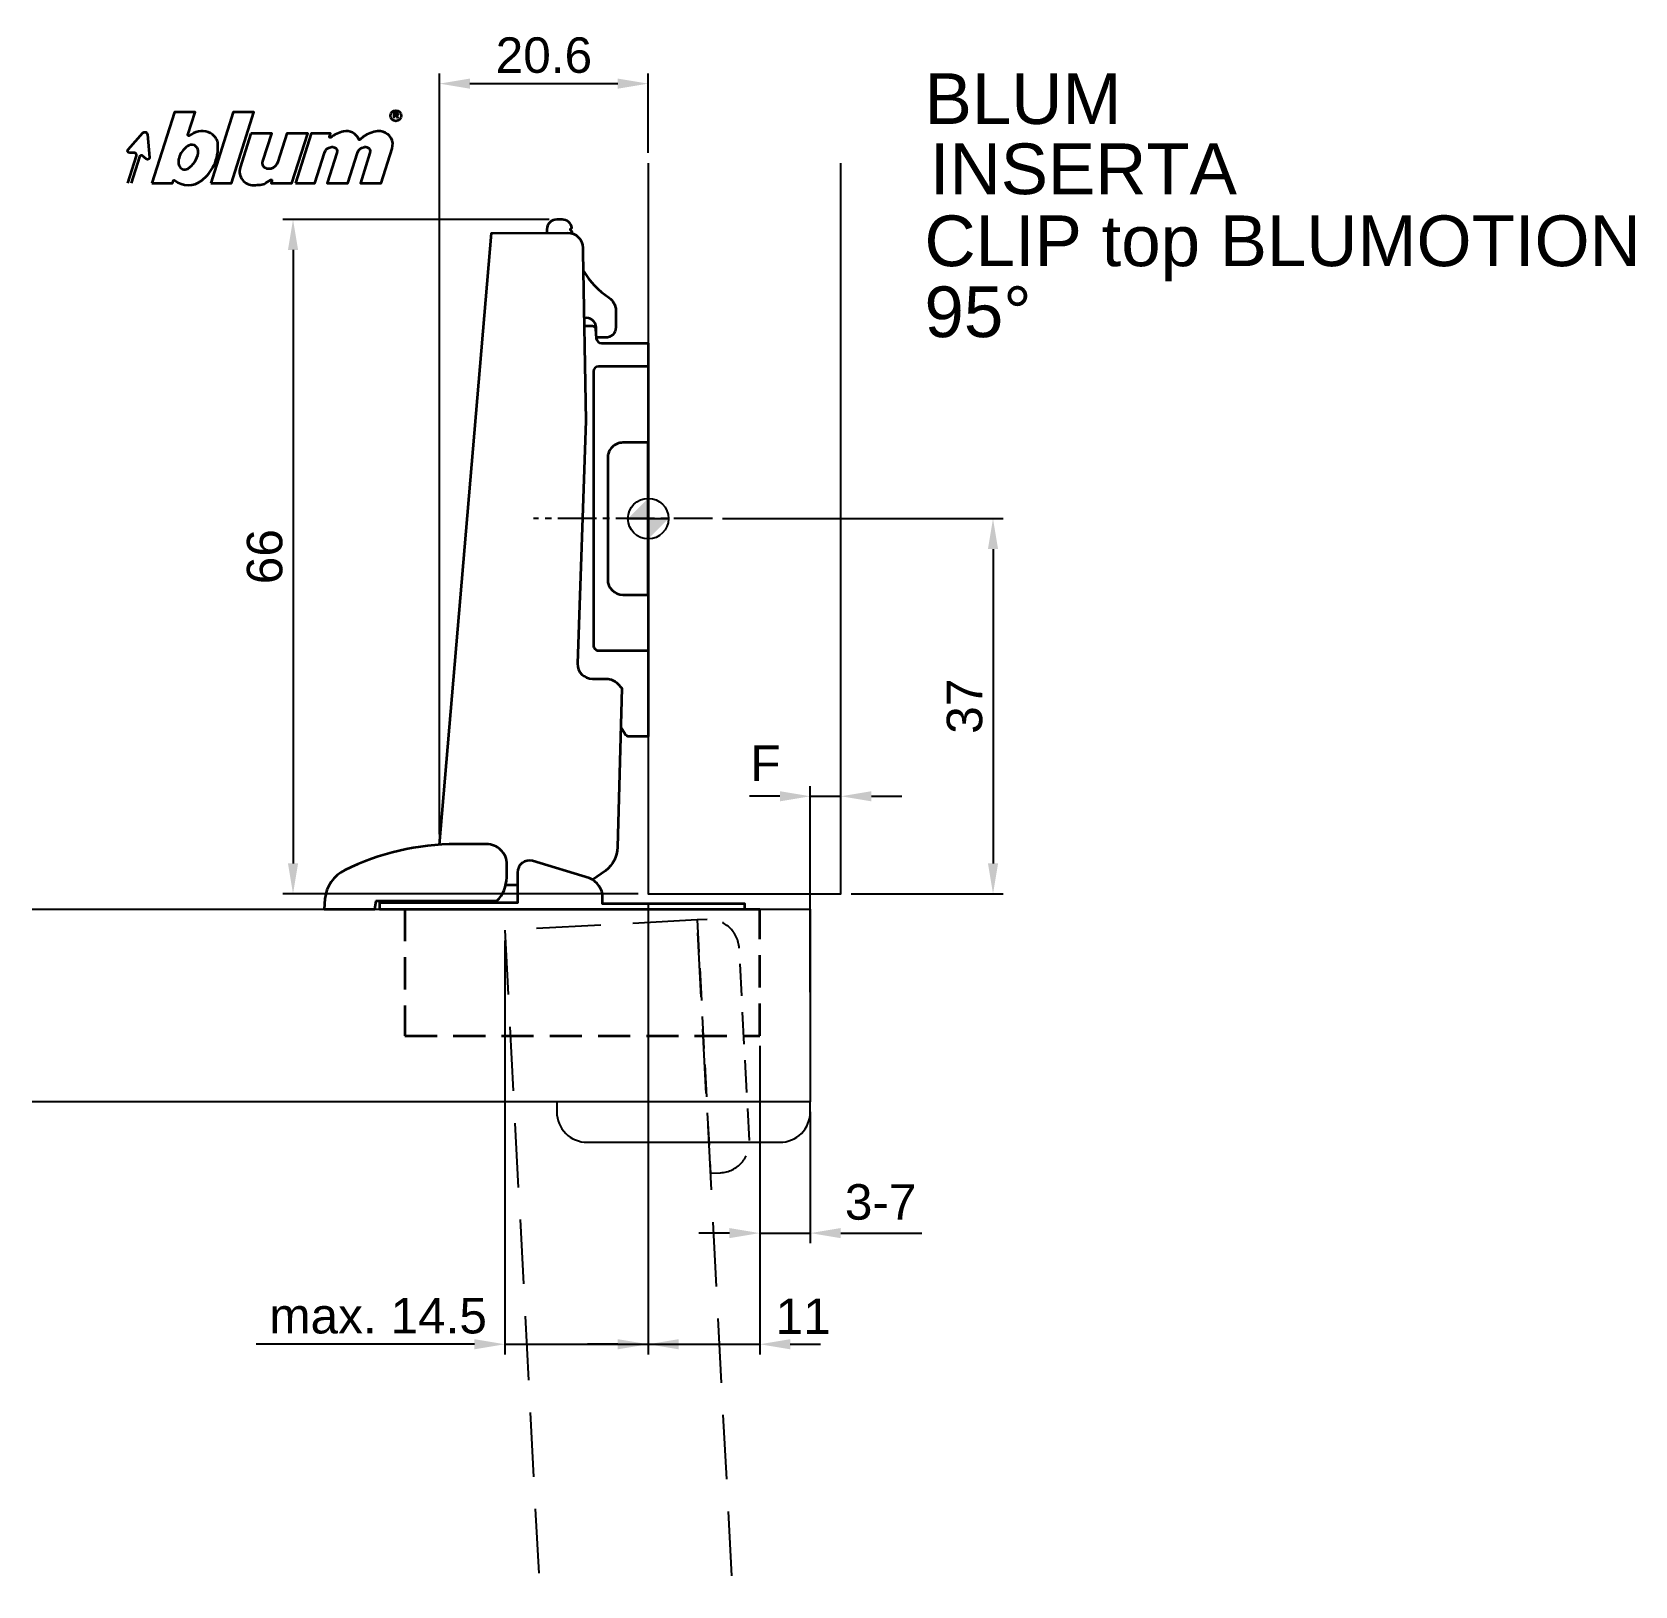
# Model space of a CAD drawing. Extents: x -61 to 97, y -105 to 48.
import ezdxf

# ---------------------------------------------------------------- set-up
doc = ezdxf.new("R2010")
doc.units = 0
doc.header["$PDMODE"] = 35
doc.header["$PDSIZE"] = 5
for name, pattern in [('MITTE2', [28.575, 19.05, -3.175, 3.175, -3.175]), ('VERDECKT', [9.525, 6.35, -3.175]), ('VERDECKT2', [4.7625, 3.175, -1.5875])]:
    doc.linetypes.add(name, pattern=pattern)
doc.layers.get('0').update_dxf_attribs({"color": 30, "linetype": 'CONTINUOUS'})
doc.layers.get('Defpoints').update_dxf_attribs({"linetype": 'CONTINUOUS'})
doc.layers.add('1', color=2, linetype='CONTINUOUS')
doc.layers.add('5', color=1, linetype='CONTINUOUS')
doc.layers.add('6', color=3, linetype='CONTINUOUS', lineweight=35)
doc.styles.add('Beschlag', font='ARIAL.TTF')
doc.dimstyles.new('Beschlag', dxfattribs={"dimtxt": 3.5, "dimasz": 3, "dimexe": 1, "dimexo": 1, "dimgap": 1, "dimtad": 1, "dimdec": 1, "dimdsep": 46, "dimtxsty": 'Beschlag', "dimcen": 2, "dimclrd": 256, "dimclre": 256, "dimclrt": 256, "dimadec": 1, "dimazin": 2, "dimtfac": 0.71, "dimtdec": 1, "dimtix": 1, "dimtmove": 2, "dimatfit": 0, "dimfxl": 0, "dimtolj": 1, "dimlwd": -1, "dimlwe": -1, "dimarcsym": 0})

# ---------------------------------------------------------------- blocks, each defined once
blk = doc.blocks.new('Logo_BLUM')
at = {"layer": '6', "color": 20, "linetype": 'Continuous'}
for points in [[(2.39, 0), (4.43, 0), (4.52, 0.26, -0.512391), (4.62, 0.29, 0.357881), (7.3, 0.25, 0.116336), (8.5, 1.76, 0.127435), (8.89, 3.85, 0.227045), (8.36, 4.79, 0.273775), (6.5, 4.93), (6.04, 4.67, -0.689828), (5.94, 4.76), (6.65, 7), (4.61, 7)], [(12.15, 4.9), (11.09, 1.53, 0.527578), (12.44, -0.2, -0.003338), (13.06, -0.17, 0.131781), (13.63, 0.02), (14.12, 0.32, -0.706223), (14.22, 0.24), (14.15, 0), (16.19, 0), (17.75, 4.9), (15.7, 4.9), (14.81, 2.11, -0.253672), (14.11, 1.42, -0.127823), (13.72, 1.42, -0.447747), (13.33, 2.15), (14.2, 4.9)], [(16.53, 0), (18.44, 0), (19.39, 3, -0.282196), (20.04, 3.56, -0.141376), (20.38, 3.52, -0.3938), (20.62, 2.99), (19.67, 0), (21.72, 0), (22.67, 3, -0.282189), (23.31, 3.56, -0.141385), (23.65, 3.52, -0.393792), (23.89, 2.99), (22.94, 0), (24.99, 0), (26.07, 3.42, 0.424526), (25.18, 5.07, 0.098115), (24.64, 5.11, 0.114777), (23.24, 4.6), (22.89, 4.28, -0.522588), (22.79, 4.31, 0.36711), (21.28, 5.09, 0.102012), (20, 4.5, -0.748324), (19.89, 4.58), (20, 4.9), (18.08, 4.9)], [(5.59, 3.39, 0.16703), (4.99, 2.14, 0.322673), (5.41, 1.39, 0.260102), (5.93, 1.42, 0.211929), (6.95, 3, 0.250706), (6.73, 3.62, 0.316796), (6.01, 3.72, 0.086595)]]:
    blk.add_lwpolyline(points, format="xyb", close=True, dxfattribs=at)
blk.add_lwpolyline([(8.18, 0), (10.23, 0), (12.45, 7), (10.4, 7)], close=True, dxfattribs=at)
for points in [[(26.26, 6.4), (26.26, 6.9), (26.52, 6.9, -0.975005), (26.53, 6.67, 0.014563), (26.45, 6.67), (26.26, 6.67), (26.45, 6.67), (26.52, 6.6), (26.57, 6.53), (26.62, 6.42)], [(0, 0), (0.86, 2.7, 0.480207), (0.67, 2.98), (0.19, 2.97, -0.689229), (0.05, 3.33), (1.49, 4.95, -0.685285), (1.94, 4.79), (2.15, 2.54, -0.636083), (1.84, 2.36), (1.47, 2.68, 0.560356), (1.16, 2.59), (0.34, 0)]]:
    blk.add_lwpolyline(points, format="xyb", dxfattribs=at)
blk.add_circle((26.44, 6.65), 0.527, dxfattribs=at)
blk = doc.blocks.new('*D8')
at = {"layer": '1'}
for p, q in [((7.33, 0), (35, 0)), ((34, -3), (34, -34)), ((20, -37), (35, -37))]:
    blk.add_line(p, q, dxfattribs=at)
for points in [[(33.5, -3), (34.5, -3), (34, 0)], [(33.5, -34), (34.5, -34), (34, -37)]]:
    blk.add_solid(points, dxfattribs=at)
at = {"layer": 'Defpoints', "color": 0}
for p in [(6.33, 0), (19, -37), (34, -37)]:
    blk.add_point(p, dxfattribs=at)
at = {"layer": '1', "insert": (31.21, -18.5), "char_height": 3.5, "attachment_point": 5, "rotation": 90, "style": 'Beschlag'}
blk.add_mtext('\\A1;37', dxfattribs=at)
blk = doc.blocks.new('*D7')
at = {"layer": '1'}
for p, q in [((15.98, -46.7), (15.98, -26.38)), ((19, -36), (19, -26.38)), ((12.98, -27.38), (9.98, -27.38)), ((15.98, -27.38), (19, -27.38)), ((22, -27.38), (25, -27.38))]:
    blk.add_line(p, q, dxfattribs=at)
for points in [[(12.98, -26.88), (12.98, -27.88), (15.98, -27.38)], [(22, -26.88), (22, -27.88), (19, -27.38)]]:
    blk.add_solid(points, dxfattribs=at)
at = {"layer": 'Defpoints', "color": 0}
for p in [(19, -27.38), (19, -37), (15.98, -47.7)]:
    blk.add_point(p, dxfattribs=at)
at = {"layer": '1', "insert": (11.57, -24.11), "char_height": 3.5, "attachment_point": 5, "style": 'Beschlag'}
blk.add_mtext('\\A1;F', dxfattribs=at)
blk = doc.blocks.new('*D2')
at = {"layer": '1'}
for p, q in [((-9.77, 29.5), (-36.03, 29.5)), ((-35.03, 26.5), (-35.03, -34)), ((-1, -37), (-36.03, -37))]:
    blk.add_line(p, q, dxfattribs=at)
for points in [[(-35.53, 26.5), (-34.53, 26.5), (-35.03, 29.5)], [(-35.53, -34), (-34.53, -34), (-35.03, -37)]]:
    blk.add_solid(points, dxfattribs=at)
at = {"layer": 'Defpoints', "color": 0}
for p in [(-8.77, 29.5), (-35.03, -37), (0, -37)]:
    blk.add_point(p, dxfattribs=at)
at = {"layer": '1', "insert": (-37.81, -3.75), "char_height": 3.5, "attachment_point": 5, "rotation": 90, "style": 'Beschlag'}
blk.add_mtext('\\A1;66', dxfattribs=at)
blk = doc.blocks.new('*D6')
at = {"layer": '1'}
for p, q in [((-20.58, -31.16), (-20.58, 43.9)), ((-17.58, 42.9), (-3, 42.9)), ((0, 36.06), (0, 43.9))]:
    blk.add_line(p, q, dxfattribs=at)
for points in [[(-17.58, 43.4), (-17.58, 42.4), (-20.58, 42.9)], [(-3, 43.4), (-3, 42.4), (0, 42.9)]]:
    blk.add_solid(points, dxfattribs=at)
at = {"layer": 'Defpoints', "color": 0}
for p in [(0, 42.9), (0, 35.06), (-20.58, -32.16)]:
    blk.add_point(p, dxfattribs=at)
at = {"layer": '1', "insert": (-10.29, 45.69), "char_height": 3.5, "attachment_point": 5, "style": 'Beschlag'}
blk.add_mtext('\\A1;20.6', dxfattribs=at)
blk = doc.blocks.new('*D3')
at = {"layer": '1'}
for p, q in [((11, -52), (11, -71.46)), ((15.98, -58.5), (15.98, -71.46)), ((8, -70.46), (5, -70.46)), ((11, -70.46), (15.98, -70.46)), ((18.98, -70.46), (21.98, -70.46))]:
    blk.add_line(p, q, dxfattribs=at)
for points in [[(8, -69.96), (8, -70.96), (11, -70.46)], [(18.98, -69.96), (18.98, -70.96), (15.98, -70.46)]]:
    blk.add_solid(points, dxfattribs=at)
at = {"layer": 'Defpoints', "color": 0}
for p in [(11, -51), (15.98, -57.5), (15.98, -70.46)]:
    blk.add_point(p, dxfattribs=at)
at = {"layer": '1', "insert": (22.92, -67.41), "char_height": 3.5, "attachment_point": 5, "style": 'Beschlag'}
blk.add_mtext('\\A1;3-7', dxfattribs=at)
blk = doc.blocks.new('*D5')
at = {"layer": '1'}
for p, q in [((0, -38), (0, -82.42)), ((11, -52), (11, -82.42)), ((-3, -81.42), (-6, -81.42)), ((0, -81.42), (11, -81.42)), ((14, -81.42), (17, -81.42))]:
    blk.add_line(p, q, dxfattribs=at)
for points in [[(-3, -80.92), (-3, -81.92), (0, -81.42)], [(14, -80.92), (14, -81.92), (11, -81.42)]]:
    blk.add_solid(points, dxfattribs=at)
at = {"layer": 'Defpoints', "color": 0}
for p in [(0, -37), (11, -51), (11, -81.42)]:
    blk.add_point(p, dxfattribs=at)
at = {"layer": '1', "insert": (15.28, -78.66), "char_height": 3.5, "attachment_point": 5, "style": 'Beschlag'}
blk.add_mtext('\\A1;11', dxfattribs=at)
blk = doc.blocks.new('*D4')
at = {"layer": '1'}
for p, q in [((0, -38), (0, -82.42)), ((-14.15, -41.59), (-14.15, -82.42)), ((-17.15, -81.42), (-20.15, -81.42)), ((-14.15, -81.42), (0, -81.42)), ((3, -81.42), (6, -81.42))]:
    blk.add_line(p, q, dxfattribs=at)
for points in [[(-17.15, -80.92), (-17.15, -81.92), (-14.15, -81.42)], [(3, -80.92), (3, -81.92), (0, -81.42)]]:
    blk.add_solid(points, dxfattribs=at)
at = {"layer": 'Defpoints', "color": 0}
for p in [(0, -37), (-14.15, -40.59), (0, -81.42)]:
    blk.add_point(p, dxfattribs=at)
at = {"layer": '1', "insert": (-26.64, -78.63), "char_height": 3.5, "attachment_point": 5, "style": 'Beschlag'}
blk.add_mtext('\\A1;max. 14.5', dxfattribs=at)
blk = doc.blocks.new('NullPunkt')
at = {"layer": '5'}
for points in [[(0, 2), (0, -2)], [(-2, 0), (2, 0)]]:
    blk.add_lwpolyline(points, dxfattribs=at)
blk.add_circle((0, 0), 2, dxfattribs=at)
for points in [[(0, 0), (-2, 0), (0, 2)], [(0, 0), (2, 0), (0, -2)]]:
    blk.add_solid(points, dxfattribs=at)

msp = doc.modelspace()

# ---------------------------------------------------------------- linework, layer by layer
at = {"layer": '1'}
for p, q in [((21.98, -70.46), (26.98, -70.46)), ((-20.15, -81.42), (-38.67, -81.42))]:
    msp.add_line(p, q, dxfattribs=at)
at = {"layer": '5', "linetype": 'MITTE2', "ltscale": 0.2}
msp.add_line((6.33, 0), (-11.33, 0), dxfattribs=at)
at = {"layer": '5'}
for points in [[(0, 35.06), (0, -37), (19, -37), (19, 35.06)], [(-60.77, -38.5), (15.98, -38.5), (15.98, -57.5), (-60.77, -57.5)]]:
    msp.add_lwpolyline(points, dxfattribs=at)
at = {"layer": '5', "linetype": 'VERDECKT'}
msp.add_lwpolyline([(8.24, -104.25), (4.82, -39.58), (-14.15, -40.59), (-10.74, -105.26)], dxfattribs=at)
at = {"layer": '5', "linetype": 'VERDECKT', "ltscale": 0.5}
msp.add_lwpolyline([(4.82, -39.58), (6.14, -64.55), (7.14, -64.5, 0.414214), (9.98, -61.34), (8.97, -42.37, 0.414214), (5.82, -39.53)], format="xyb", close=True, dxfattribs=at)
at = {"layer": '5'}
msp.add_lwpolyline([(15.98, -57.5), (-9.02, -57.5), (-9.02, -58.5, 0.414214), (-6.02, -61.5), (12.98, -61.5, 0.414214), (15.98, -58.5)], format="xyb", close=True, dxfattribs=at)
at = {"layer": '6'}
for p, q in [((0, 17.3), (0, -21.5)), ((-12.9, -36.15), (-14.06, -36.15))]:
    msp.add_line(p, q, dxfattribs=at)
for points in [[(-7.49, 28.12), (-7.5, 28.3), (-7.7, 28.5), (-7.52, 28.68, 0.361236), (-8.5, 29.5), (-9, 29.5, 0.414205), (-10, 28.5), (-10, 28.19)], [(-20.58, -32.16), (-15.45, 28.16), (-7.95, 28.2, -0.409111), (-6.45, 26.72), (-6.44, 26.29), (-6.15, 9.65), (-6.99, -14.3, 0.414198), (-5.49, -15.8), (-4.11, -15.8, -0.20618), (-3.02, -16.27), (-2.59, -16.73), (-3.03, -32.41, -0.227154), (-4.21, -34.72), (-5.51, -35.61)], [(-6.41, 24.46, 0.116242), (-3.88, 21.8, -0.253122), (-3.2, 20.55), (-3.2, 18.85, -0.414271), (-4.2, 17.85), (-4.85, 17.85, -0.414097), (-5.15, 18.15), (-5.15, 18.85, 0.485412), (-6.33, 19.77)], [(-6.31, 19), (-5.51, 19, -0.351826), (-5.2, 18.73), (-5.12, 17.76, 0.343892), (-4.62, 17.3), (0, 17.3), (0, 15), (-4.9, 15, 0.4142), (-5.4, 14.5), (-5.4, -12.5, 0.414227), (-4.9, -13), (0, -13), (0, -21.5), (-1.86, -21.5, -0.237212), (-2.29, -21.25), (-2.7, -20.55)], [(9.54, -38.5), (9.54, -38), (-4.5, -38), (-4.5, -37.34, 0.312987), (-5.8, -35.47), (-11.41, -33.74, 0.486363), (-12.9, -34.9), (-12.9, -37.9), (-12.9, -37.9), (-26.5, -37.9), (-26.5, -38.5), (11, -38.5)]]:
    msp.add_lwpolyline(points, format="xyb", dxfattribs=at)
msp.add_lwpolyline([(-4, -6, 0.414194), (-2.5, -7.5), (0, -7.5), (0, 7.5), (-2.5, 7.5, 0.414217), (-4, 6)], format="xyb", close=True, dxfattribs=at)
at = {"layer": '6', "flags": 128}
msp.add_lwpolyline([(-13.94, -34.1, 0.414214), (-15.94, -32.1), (-18.92, -32.1, 0.114125), (-29.93, -34.66, 0.262579), (-31.88, -37.5), (-31.97, -38.5), (-26.97, -38.5), (-26.83, -37.7), (-14.92, -37.7, 0.191102), (-13.96, -35.39), (-13.94, -34.1)], format="xyb", dxfattribs=at)
at = {"layer": '6', "linetype": 'VERDECKT2'}
msp.add_lwpolyline([(-24, -38.5), (-24, -51), (11, -51), (11, -38.5)], dxfattribs=at)

# ---------------------------------------------------------------- block references
msp.add_blockref('Logo_BLUM', (-51.33, 33.09))
at = {"layer": '5'}
msp.add_blockref('NullPunkt', (0, 0), dxfattribs=at)

# ---------------------------------------------------------------- texts
at = {"layer": '1', "linetype": 'Continuous', "style": 'Beschlag'}
for s, p in [('BLUM', (27.26, 38.92)), ('CLIP top BLUMOTION', (27.24, 24.9)), ('95%%D', (27.24, 17.9))]:
    msp.add_text(s, height=5, dxfattribs=at).set_placement(p)
at = {"layer": '1', "insert": (27.78, 37), "char_height": 5, "width": 110.7908, "attachment_point": 1, "style": 'Beschlag'}
msp.add_mtext('INSERTA', dxfattribs=at)

# ---------------------------------------------------------------- dimensions: what is measured, and where the dimension line sits
at = {"layer": '1'}
dim = msp.add_linear_dim(base=(0, 42.9), p1=(-20.58, -32.16), p2=(0, 35.06), dimstyle='Beschlag', dxfattribs=at)
dim.commit()
dim.dimension.update_dxf_attribs({"geometry": '*D6', "text_midpoint": (-10.29, 45.69)})
dim = msp.add_linear_dim(base=(-35.027074, -36.999975), p1=(-8.767913, 29.500023), p2=(-0.000001, -36.999975), angle=90, dimstyle='Beschlag', override={"dimdec": 0}, dxfattribs=at)
dim.commit()
dim.dimension.update_dxf_attribs({"geometry": '*D2', "text_midpoint": (-37.81408, -3.749976)})
dim = msp.add_linear_dim(base=(34, -37), p1=(6.33, 0), p2=(19, -37), angle=90, dimstyle='Beschlag', dxfattribs=at)
dim.commit()
dim.dimension.update_dxf_attribs({"geometry": '*D8', "text_midpoint": (31.21, -18.5)})
for base, p1, p2, text, picture, middle in [((19, -27.38), (15.98, -47.7), (19, -37), 'F', '*D7', (11.57, -24.11)), ((0, -81.42), (-14.15, -40.59), (0, -37), 'max. 14.5', '*D4', (-26.64, -78.63)), ((15.98, -70.46), (11, -51), (15.98, -57.5), '3-7', '*D3', (22.92, -67.41))]:
    dim = msp.add_linear_dim(base=base, p1=p1, p2=p2, text=text, dimstyle='Beschlag', dxfattribs=at)
    dim.commit()
    dim.dimension.update_dxf_attribs({"geometry": picture, "text_midpoint": middle, "dimtype": 160})
dim = msp.add_linear_dim(base=(11, -81.42), p1=(0, -37), p2=(11, -51), dimstyle='Beschlag', dxfattribs=at)
dim.commit()
dim.dimension.update_dxf_attribs({"geometry": '*D5', "text_midpoint": (15.28, -78.66), "dimtype": 160})

doc.saveas('drawing.dxf')
